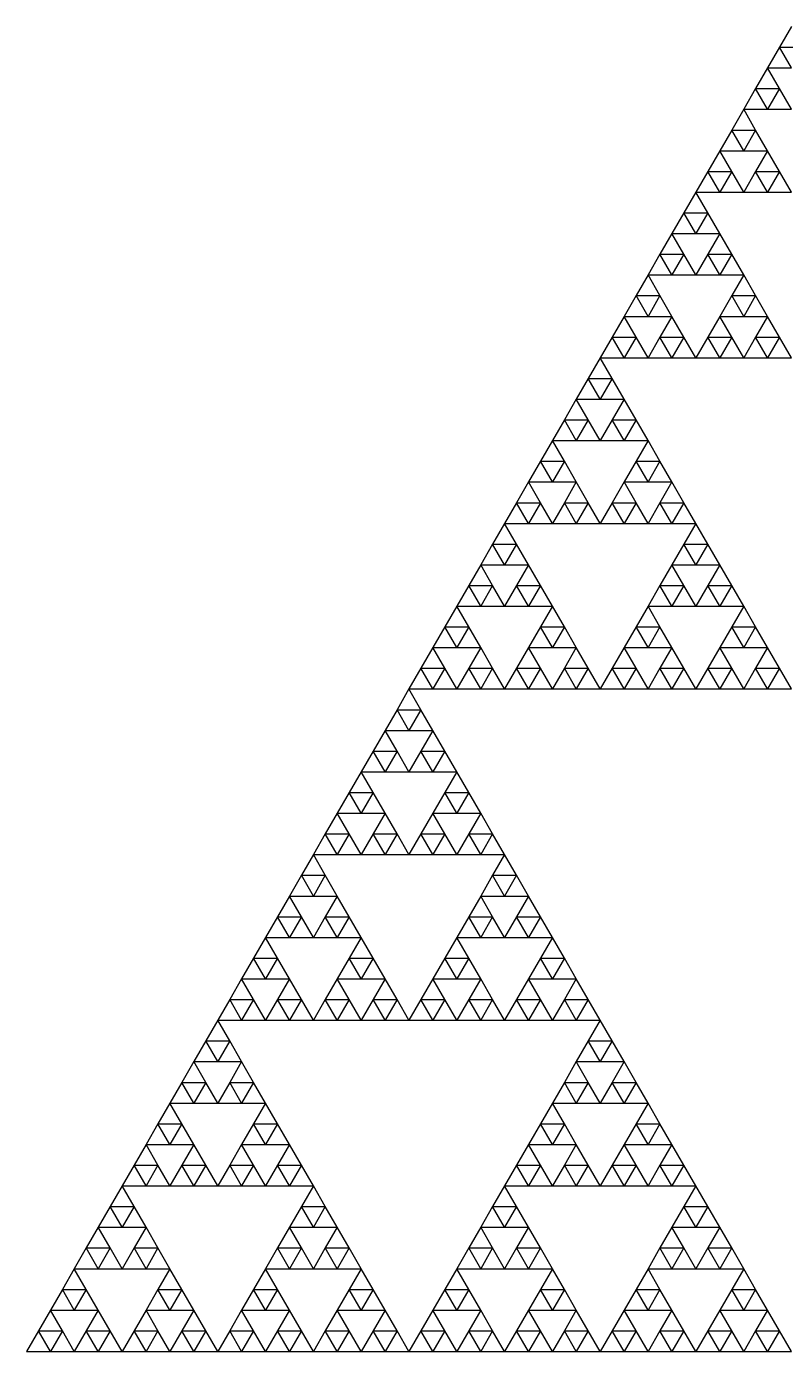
# Model space of a CAD drawing. Header units: metres. Extents: x -50 to 50, y -29 to 58.
# Drawn here: x -37.5 to -25.1, y -7.22 to 14.43 of the extents above; entities that cross this region are included whole.
import ezdxf

# ---------------------------------------------------------------- set-up
doc = ezdxf.new("R2010")
doc.units = ezdxf.units.M

msp = doc.modelspace()

# ---------------------------------------------------------------- linework, layer by layer
for p, q in [((-25, 14.4337), (-25.1953, 14.0955)), ((-25.1953, 14.0955), (-25.3906, 13.7572)), ((-25, 13.7572), (-25.1953, 14.0955)), ((-25.1953, 14.0955), (-24.8047, 14.0955)), ((-25.3906, 13.7572), (-25.5859, 13.4189)), ((-25.1953, 13.4189), (-25.3906, 13.7572)), ((-25.3906, 13.7572), (-25, 13.7572)), ((-25.5859, 13.4189), (-25.7812, 13.0806)), ((-25.3906, 13.0806), (-25.5859, 13.4189)), ((-25.5859, 13.4189), (-25.1953, 13.4189)), ((-25.1953, 13.4189), (-25.3906, 13.0806)), ((-25, 13.0806), (-25.1953, 13.4189)), ((-25.7812, 13.0806), (-25.9766, 12.7423)), ((-25.5859, 12.7423), (-25.7812, 13.0806)), ((-25.7812, 13.0806), (-25.3906, 13.0806)), ((-25.3906, 13.0806), (-25, 13.0806)), ((-25.9766, 12.7423), (-26.1719, 12.404)), ((-25.7812, 12.404), (-25.9766, 12.7423)), ((-25.9766, 12.7423), (-25.5859, 12.7423)), ((-25.5859, 12.7423), (-25.7812, 12.404)), ((-25.3906, 12.404), (-25.5859, 12.7423)), ((-26.1719, 12.404), (-26.3672, 12.0657)), ((-25.9766, 12.0657), (-26.1719, 12.404)), ((-26.1719, 12.404), (-25.7812, 12.404)), ((-25.7812, 12.404), (-25.3906, 12.404)), ((-25.3906, 12.404), (-25.5859, 12.0657)), ((-25.1953, 12.0657), (-25.3906, 12.404)), ((-26.3672, 12.0657), (-26.5625, 11.7274)), ((-26.1719, 11.7274), (-26.3672, 12.0657)), ((-26.3672, 12.0657), (-25.9766, 12.0657)), ((-25.9766, 12.0657), (-26.1719, 11.7274)), ((-25.7812, 11.7274), (-25.9766, 12.0657)), ((-25.5859, 12.0657), (-25.7812, 11.7274)), ((-25.3906, 11.7274), (-25.5859, 12.0657)), ((-25.5859, 12.0657), (-25.1953, 12.0657)), ((-25.1953, 12.0657), (-25.3906, 11.7274)), ((-25, 11.7274), (-25.1953, 12.0657)), ((-26.5625, 11.7274), (-26.7578, 11.3891)), ((-26.3672, 11.3891), (-26.5625, 11.7274)), ((-26.5625, 11.7274), (-26.1719, 11.7274)), ((-26.1719, 11.7274), (-25.7812, 11.7274)), ((-25.7812, 11.7274), (-25.3906, 11.7274)), ((-25.3906, 11.7274), (-25, 11.7274)), ((-26.7578, 11.3891), (-26.9531, 11.0508)), ((-26.5625, 11.0508), (-26.7578, 11.3891)), ((-26.7578, 11.3891), (-26.3672, 11.3891)), ((-26.3672, 11.3891), (-26.5625, 11.0508)), ((-26.1719, 11.0508), (-26.3672, 11.3891)), ((-26.9531, 11.0508), (-27.1484, 10.7125)), ((-26.7578, 10.7125), (-26.9531, 11.0508)), ((-26.9531, 11.0508), (-26.5625, 11.0508)), ((-26.5625, 11.0508), (-26.1719, 11.0508)), ((-26.1719, 11.0508), (-26.3672, 10.7125)), ((-25.9766, 10.7125), (-26.1719, 11.0508)), ((-27.1484, 10.7125), (-27.3438, 10.3743)), ((-26.9531, 10.3743), (-27.1484, 10.7125)), ((-27.1484, 10.7125), (-26.7578, 10.7125)), ((-26.7578, 10.7125), (-26.9531, 10.3743)), ((-26.5625, 10.3743), (-26.7578, 10.7125)), ((-26.3672, 10.7125), (-26.5625, 10.3743)), ((-26.1719, 10.3743), (-26.3672, 10.7125)), ((-26.3672, 10.7125), (-25.9766, 10.7125)), ((-25.9766, 10.7125), (-26.1719, 10.3743)), ((-25.7812, 10.3743), (-25.9766, 10.7125)), ((-27.3438, 10.3742), (-27.5391, 10.036)), ((-27.3438, 10.3743), (-26.9531, 10.3743)), ((-27.1484, 10.036), (-27.3438, 10.3742)), ((-26.9531, 10.3743), (-26.5625, 10.3743)), ((-26.5625, 10.3743), (-26.1719, 10.3743)), ((-26.1719, 10.3743), (-25.7812, 10.3743)), ((-25.7812, 10.3742), (-25.9766, 10.036)), ((-25.5859, 10.036), (-25.7812, 10.3742)), ((-27.5391, 10.036), (-27.7344, 9.69767)), ((-27.3438, 9.69767), (-27.5391, 10.036)), ((-27.5391, 10.036), (-27.1484, 10.036)), ((-27.1484, 10.036), (-27.3438, 9.69767)), ((-26.9531, 9.69767), (-27.1484, 10.036)), ((-25.9766, 10.036), (-26.1719, 9.69767)), ((-25.7812, 9.69767), (-25.9766, 10.036)), ((-25.9766, 10.036), (-25.5859, 10.036)), ((-25.5859, 10.036), (-25.7812, 9.69767)), ((-25.3906, 9.69767), (-25.5859, 10.036)), ((-27.7344, 9.69767), (-27.9297, 9.35938)), ((-27.5391, 9.35938), (-27.7344, 9.69767)), ((-27.7344, 9.69767), (-27.3438, 9.69767)), ((-27.3438, 9.69767), (-26.9531, 9.69767)), ((-26.9531, 9.69767), (-27.1484, 9.35938)), ((-26.7578, 9.35938), (-26.9531, 9.69767)), ((-26.1719, 9.69767), (-26.3672, 9.35938)), ((-25.9766, 9.35938), (-26.1719, 9.69767)), ((-26.1719, 9.69767), (-25.7812, 9.69767)), ((-25.7812, 9.69767), (-25.3906, 9.69767)), ((-25.3906, 9.69767), (-25.5859, 9.35938)), ((-25.1953, 9.35938), (-25.3906, 9.69767)), ((-27.9297, 9.35938), (-28.125, 9.0211)), ((-27.7344, 9.0211), (-27.9297, 9.35938)), ((-27.9297, 9.35938), (-27.5391, 9.35938)), ((-27.5391, 9.35938), (-27.7344, 9.0211)), ((-27.3438, 9.0211), (-27.5391, 9.35938)), ((-27.1484, 9.35938), (-27.3438, 9.0211)), ((-26.9531, 9.0211), (-27.1484, 9.35938)), ((-27.1484, 9.35938), (-26.7578, 9.35938)), ((-26.7578, 9.35938), (-26.9531, 9.0211)), ((-26.5625, 9.0211), (-26.7578, 9.35938)), ((-26.3672, 9.35938), (-26.5625, 9.0211)), ((-26.1719, 9.0211), (-26.3672, 9.35938)), ((-26.3672, 9.35938), (-25.9766, 9.35938)), ((-25.9766, 9.35938), (-26.1719, 9.0211)), ((-25.7812, 9.0211), (-25.9766, 9.35938)), ((-25.5859, 9.35938), (-25.7812, 9.0211)), ((-25.3906, 9.0211), (-25.5859, 9.35938)), ((-25.5859, 9.35938), (-25.1953, 9.35938)), ((-25.1953, 9.35938), (-25.3906, 9.0211)), ((-25, 9.0211), (-25.1953, 9.35938)), ((-28.125, 9.02108), (-28.3203, 8.68279)), ((-28.125, 9.0211), (-27.7344, 9.0211)), ((-27.9297, 8.68279), (-28.125, 9.02108)), ((-27.7344, 9.0211), (-27.3438, 9.0211)), ((-27.3438, 9.0211), (-26.9531, 9.0211)), ((-26.9531, 9.0211), (-26.5625, 9.0211)), ((-26.5625, 9.0211), (-26.1719, 9.0211)), ((-26.1719, 9.0211), (-25.7812, 9.0211)), ((-25.7812, 9.0211), (-25.3906, 9.0211)), ((-25.3906, 9.0211), (-25, 9.0211)), ((-28.3203, 8.68279), (-28.5156, 8.34451)), ((-28.125, 8.34451), (-28.3203, 8.68279)), ((-28.3203, 8.68279), (-27.9297, 8.68279)), ((-27.9297, 8.68279), (-28.125, 8.34451)), ((-27.7344, 8.34451), (-27.9297, 8.68279)), ((-28.5156, 8.34451), (-28.7109, 8.00622)), ((-28.3203, 8.00622), (-28.5156, 8.34451)), ((-28.5156, 8.34451), (-28.125, 8.34451)), ((-28.125, 8.34451), (-27.7344, 8.34451)), ((-27.7344, 8.34451), (-27.9297, 8.00622)), ((-27.5391, 8.00622), (-27.7344, 8.34451)), ((-28.7109, 8.00622), (-28.9062, 7.66793)), ((-28.5156, 7.66793), (-28.7109, 8.00622)), ((-28.7109, 8.00622), (-28.3203, 8.00622)), ((-28.3203, 8.00622), (-28.5156, 7.66793)), ((-28.125, 7.66793), (-28.3203, 8.00622)), ((-27.9297, 8.00622), (-28.125, 7.66793)), ((-27.7344, 7.66793), (-27.9297, 8.00622)), ((-27.9297, 8.00622), (-27.5391, 8.00622)), ((-27.5391, 8.00622), (-27.7344, 7.66793)), ((-27.3438, 7.66793), (-27.5391, 8.00622)), ((-28.9062, 7.66792), (-29.1016, 7.32963)), ((-28.9062, 7.66793), (-28.5156, 7.66793)), ((-28.7109, 7.32963), (-28.9062, 7.66792)), ((-28.5156, 7.66793), (-28.125, 7.66793)), ((-28.125, 7.66793), (-27.7344, 7.66793)), ((-27.7344, 7.66793), (-27.3438, 7.66793)), ((-27.3438, 7.66792), (-27.5391, 7.32963)), ((-27.1484, 7.32963), (-27.3438, 7.66792)), ((-29.1016, 7.32963), (-29.2969, 6.99134)), ((-28.9062, 6.99134), (-29.1016, 7.32963)), ((-29.1016, 7.32963), (-28.7109, 7.32963)), ((-28.7109, 7.32963), (-28.9062, 6.99134)), ((-28.5156, 6.99134), (-28.7109, 7.32963)), ((-27.5391, 7.32963), (-27.7344, 6.99134)), ((-27.3438, 6.99134), (-27.5391, 7.32963)), ((-27.5391, 7.32963), (-27.1484, 7.32963)), ((-27.1484, 7.32963), (-27.3438, 6.99134)), ((-26.9531, 6.99134), (-27.1484, 7.32963)), ((-29.2969, 6.99134), (-29.4922, 6.65306)), ((-29.1016, 6.65306), (-29.2969, 6.99134)), ((-29.2969, 6.99134), (-28.9062, 6.99134)), ((-28.9062, 6.99134), (-28.5156, 6.99134)), ((-28.5156, 6.99134), (-28.7109, 6.65306)), ((-28.3203, 6.65306), (-28.5156, 6.99134)), ((-27.7344, 6.99134), (-27.9297, 6.65306)), ((-27.5391, 6.65306), (-27.7344, 6.99134)), ((-27.7344, 6.99134), (-27.3438, 6.99134)), ((-27.3438, 6.99134), (-26.9531, 6.99134)), ((-26.9531, 6.99134), (-27.1484, 6.65306)), ((-26.7578, 6.65306), (-26.9531, 6.99134)), ((-29.4922, 6.65306), (-29.6875, 6.31477)), ((-29.2969, 6.31477), (-29.4922, 6.65306)), ((-29.4922, 6.65306), (-29.1016, 6.65306)), ((-29.1016, 6.65306), (-29.2969, 6.31477)), ((-28.9062, 6.31477), (-29.1016, 6.65306)), ((-28.7109, 6.65306), (-28.9062, 6.31477)), ((-28.5156, 6.31477), (-28.7109, 6.65306)), ((-28.7109, 6.65306), (-28.3203, 6.65306)), ((-28.3203, 6.65306), (-28.5156, 6.31477)), ((-28.125, 6.31477), (-28.3203, 6.65306)), ((-27.9297, 6.65306), (-28.125, 6.31477)), ((-27.7344, 6.31477), (-27.9297, 6.65306)), ((-27.9297, 6.65306), (-27.5391, 6.65306)), ((-27.5391, 6.65306), (-27.7344, 6.31477)), ((-27.3438, 6.31477), (-27.5391, 6.65306)), ((-27.1484, 6.65306), (-27.3438, 6.31477)), ((-26.9531, 6.31477), (-27.1484, 6.65306)), ((-27.1484, 6.65306), (-26.7578, 6.65306)), ((-26.7578, 6.65306), (-26.9531, 6.31477)), ((-26.5625, 6.31477), (-26.7578, 6.65306)), ((-29.6875, 6.31475), (-29.8828, 5.97647)), ((-29.6875, 6.31477), (-29.2969, 6.31477)), ((-29.4922, 5.97647), (-29.6875, 6.31475)), ((-29.2969, 6.31477), (-28.9062, 6.31477)), ((-28.9062, 6.31477), (-28.5156, 6.31477)), ((-28.5156, 6.31477), (-28.125, 6.31477)), ((-28.125, 6.31477), (-27.7344, 6.31477)), ((-27.7344, 6.31477), (-27.3438, 6.31477)), ((-27.3438, 6.31477), (-26.9531, 6.31477)), ((-26.9531, 6.31477), (-26.5625, 6.31477)), ((-26.5625, 6.31475), (-26.7578, 5.97647)), ((-26.3672, 5.97647), (-26.5625, 6.31475)), ((-29.8828, 5.97647), (-30.0781, 5.63818)), ((-29.6875, 5.63818), (-29.8828, 5.97647)), ((-29.8828, 5.97647), (-29.4922, 5.97647)), ((-29.4922, 5.97647), (-29.6875, 5.63818)), ((-29.2969, 5.63818), (-29.4922, 5.97647)), ((-26.7578, 5.97647), (-26.9531, 5.63818)), ((-26.5625, 5.63818), (-26.7578, 5.97647)), ((-26.7578, 5.97647), (-26.3672, 5.97647)), ((-26.3672, 5.97647), (-26.5625, 5.63818)), ((-26.1719, 5.63818), (-26.3672, 5.97647)), ((-30.0781, 5.63818), (-30.2734, 5.29989)), ((-29.8828, 5.29989), (-30.0781, 5.63818)), ((-30.0781, 5.63818), (-29.6875, 5.63818)), ((-29.6875, 5.63818), (-29.2969, 5.63818)), ((-29.2969, 5.63818), (-29.4922, 5.29989)), ((-29.1016, 5.29989), (-29.2969, 5.63818)), ((-26.9531, 5.63818), (-27.1484, 5.29989)), ((-26.7578, 5.29989), (-26.9531, 5.63818)), ((-26.9531, 5.63818), (-26.5625, 5.63818)), ((-26.5625, 5.63818), (-26.1719, 5.63818)), ((-26.1719, 5.63818), (-26.3672, 5.29989)), ((-25.9766, 5.29989), (-26.1719, 5.63818)), ((-30.2734, 5.29989), (-30.4688, 4.9616)), ((-30.0781, 4.9616), (-30.2734, 5.29989)), ((-30.2734, 5.29989), (-29.8828, 5.29989)), ((-29.8828, 5.29989), (-30.0781, 4.9616)), ((-29.6875, 4.9616), (-29.8828, 5.29989)), ((-29.4922, 5.29989), (-29.6875, 4.9616)), ((-29.2969, 4.9616), (-29.4922, 5.29989)), ((-29.4922, 5.29989), (-29.1016, 5.29989)), ((-29.1016, 5.29989), (-29.2969, 4.9616)), ((-28.9062, 4.9616), (-29.1016, 5.29989)), ((-27.1484, 5.29989), (-27.3438, 4.9616)), ((-26.9531, 4.9616), (-27.1484, 5.29989)), ((-27.1484, 5.29989), (-26.7578, 5.29989)), ((-26.7578, 5.29989), (-26.9531, 4.9616)), ((-26.5625, 4.9616), (-26.7578, 5.29989)), ((-26.3672, 5.29989), (-26.5625, 4.9616)), ((-26.1719, 4.9616), (-26.3672, 5.29989)), ((-26.3672, 5.29989), (-25.9766, 5.29989)), ((-25.9766, 5.29989), (-26.1719, 4.9616)), ((-25.7812, 4.9616), (-25.9766, 5.29989)), ((-30.4688, 4.96159), (-30.6641, 4.6233)), ((-30.4688, 4.9616), (-30.0781, 4.9616)), ((-30.2734, 4.6233), (-30.4688, 4.96159)), ((-30.0781, 4.9616), (-29.6875, 4.9616)), ((-29.6875, 4.9616), (-29.2969, 4.9616)), ((-29.2969, 4.9616), (-28.9062, 4.9616)), ((-28.9062, 4.96159), (-29.1016, 4.6233)), ((-28.7109, 4.6233), (-28.9062, 4.96159)), ((-27.3438, 4.96159), (-27.5391, 4.6233)), ((-27.3438, 4.9616), (-26.9531, 4.9616)), ((-27.1484, 4.6233), (-27.3438, 4.96159)), ((-26.9531, 4.9616), (-26.5625, 4.9616)), ((-26.5625, 4.9616), (-26.1719, 4.9616)), ((-26.1719, 4.9616), (-25.7812, 4.9616)), ((-25.7812, 4.96159), (-25.9766, 4.6233)), ((-25.5859, 4.6233), (-25.7812, 4.96159)), ((-30.6641, 4.6233), (-30.8594, 4.28501)), ((-30.4688, 4.28501), (-30.6641, 4.6233)), ((-30.6641, 4.6233), (-30.2734, 4.6233)), ((-30.2734, 4.6233), (-30.4688, 4.28501)), ((-30.0781, 4.28501), (-30.2734, 4.6233)), ((-29.1016, 4.6233), (-29.2969, 4.28501)), ((-28.9062, 4.28501), (-29.1016, 4.6233)), ((-29.1016, 4.6233), (-28.7109, 4.6233)), ((-28.7109, 4.6233), (-28.9062, 4.28501)), ((-28.5156, 4.28501), (-28.7109, 4.6233)), ((-27.5391, 4.6233), (-27.7344, 4.28501)), ((-27.3438, 4.28501), (-27.5391, 4.6233)), ((-27.5391, 4.6233), (-27.1484, 4.6233)), ((-27.1484, 4.6233), (-27.3438, 4.28501)), ((-26.9531, 4.28501), (-27.1484, 4.6233)), ((-25.9766, 4.6233), (-26.1719, 4.28501)), ((-25.7812, 4.28501), (-25.9766, 4.6233)), ((-25.9766, 4.6233), (-25.5859, 4.6233)), ((-25.5859, 4.6233), (-25.7812, 4.28501)), ((-25.3906, 4.28501), (-25.5859, 4.6233)), ((-30.8594, 4.28501), (-31.0547, 3.94673)), ((-30.6641, 3.94673), (-30.8594, 4.28501)), ((-30.8594, 4.28501), (-30.4688, 4.28501)), ((-30.4688, 4.28501), (-30.0781, 4.28501)), ((-30.0781, 4.28501), (-30.2734, 3.94673)), ((-29.8828, 3.94673), (-30.0781, 4.28501)), ((-29.2969, 4.28501), (-29.4922, 3.94673)), ((-29.1016, 3.94673), (-29.2969, 4.28501)), ((-29.2969, 4.28501), (-28.9062, 4.28501)), ((-28.9062, 4.28501), (-28.5156, 4.28501)), ((-28.5156, 4.28501), (-28.7109, 3.94673)), ((-28.3203, 3.94673), (-28.5156, 4.28501)), ((-27.7344, 4.28501), (-27.9297, 3.94673)), ((-27.5391, 3.94673), (-27.7344, 4.28501)), ((-27.7344, 4.28501), (-27.3438, 4.28501)), ((-27.3438, 4.28501), (-26.9531, 4.28501)), ((-26.9531, 4.28501), (-27.1484, 3.94673)), ((-26.7578, 3.94673), (-26.9531, 4.28501)), ((-26.1719, 4.28501), (-26.3672, 3.94673)), ((-25.9766, 3.94673), (-26.1719, 4.28501)), ((-26.1719, 4.28501), (-25.7812, 4.28501)), ((-25.7812, 4.28501), (-25.3906, 4.28501)), ((-25.3906, 4.28501), (-25.5859, 3.94673)), ((-25.1953, 3.94673), (-25.3906, 4.28501)), ((-31.0547, 3.94673), (-31.25, 3.60844)), ((-30.8594, 3.60844), (-31.0547, 3.94673)), ((-31.0547, 3.94673), (-30.6641, 3.94673)), ((-30.6641, 3.94673), (-30.8594, 3.60844)), ((-30.4688, 3.60844), (-30.6641, 3.94673)), ((-30.2734, 3.94673), (-30.4688, 3.60844)), ((-30.0781, 3.60844), (-30.2734, 3.94673)), ((-30.2734, 3.94673), (-29.8828, 3.94673)), ((-29.8828, 3.94673), (-30.0781, 3.60844)), ((-29.6875, 3.60844), (-29.8828, 3.94673)), ((-29.4922, 3.94673), (-29.6875, 3.60844)), ((-29.2969, 3.60844), (-29.4922, 3.94673)), ((-29.4922, 3.94673), (-29.1016, 3.94673)), ((-29.1016, 3.94673), (-29.2969, 3.60844)), ((-28.9062, 3.60844), (-29.1016, 3.94673)), ((-28.7109, 3.94673), (-28.9062, 3.60844)), ((-28.5156, 3.60844), (-28.7109, 3.94673)), ((-28.7109, 3.94673), (-28.3203, 3.94673)), ((-28.3203, 3.94673), (-28.5156, 3.60844)), ((-28.125, 3.60844), (-28.3203, 3.94673)), ((-27.9297, 3.94673), (-28.125, 3.60844)), ((-27.7344, 3.60844), (-27.9297, 3.94673)), ((-27.9297, 3.94673), (-27.5391, 3.94673)), ((-27.5391, 3.94673), (-27.7344, 3.60844)), ((-27.3438, 3.60844), (-27.5391, 3.94673)), ((-27.1484, 3.94673), (-27.3438, 3.60844)), ((-26.9531, 3.60844), (-27.1484, 3.94673)), ((-27.1484, 3.94673), (-26.7578, 3.94673)), ((-26.7578, 3.94673), (-26.9531, 3.60844)), ((-26.5625, 3.60844), (-26.7578, 3.94673)), ((-26.3672, 3.94673), (-26.5625, 3.60844)), ((-26.1719, 3.60844), (-26.3672, 3.94673)), ((-26.3672, 3.94673), (-25.9766, 3.94673)), ((-25.9766, 3.94673), (-26.1719, 3.60844)), ((-25.7812, 3.60844), (-25.9766, 3.94673)), ((-25.5859, 3.94673), (-25.7812, 3.60844)), ((-25.3906, 3.60844), (-25.5859, 3.94673)), ((-25.5859, 3.94673), (-25.1953, 3.94673)), ((-25.1953, 3.94673), (-25.3906, 3.60844)), ((-25, 3.60844), (-25.1953, 3.94673)), ((-31.25, 3.60842), (-31.4453, 3.27014)), ((-31.25, 3.60844), (-30.8594, 3.60844)), ((-31.0547, 3.27014), (-31.25, 3.60842)), ((-30.8594, 3.60844), (-30.4688, 3.60844)), ((-30.4688, 3.60844), (-30.0781, 3.60844)), ((-30.0781, 3.60844), (-29.6875, 3.60844)), ((-29.6875, 3.60844), (-29.2969, 3.60844)), ((-29.2969, 3.60844), (-28.9062, 3.60844)), ((-28.9062, 3.60844), (-28.5156, 3.60844)), ((-28.5156, 3.60844), (-28.125, 3.60844)), ((-28.125, 3.60844), (-27.7344, 3.60844)), ((-27.7344, 3.60844), (-27.3438, 3.60844)), ((-27.3438, 3.60844), (-26.9531, 3.60844)), ((-26.9531, 3.60844), (-26.5625, 3.60844)), ((-26.5625, 3.60844), (-26.1719, 3.60844)), ((-26.1719, 3.60844), (-25.7812, 3.60844)), ((-25.7812, 3.60844), (-25.3906, 3.60844)), ((-25.3906, 3.60844), (-25, 3.60844)), ((-31.4453, 3.27014), (-31.6406, 2.93185)), ((-31.25, 2.93185), (-31.4453, 3.27014)), ((-31.4453, 3.27014), (-31.0547, 3.27014)), ((-31.0547, 3.27014), (-31.25, 2.93185)), ((-30.8594, 2.93185), (-31.0547, 3.27014)), ((-31.6406, 2.93185), (-31.8359, 2.59356)), ((-31.4453, 2.59356), (-31.6406, 2.93185)), ((-31.6406, 2.93185), (-31.25, 2.93185)), ((-31.25, 2.93185), (-30.8594, 2.93185)), ((-30.8594, 2.93185), (-31.0547, 2.59356)), ((-30.6641, 2.59356), (-30.8594, 2.93185)), ((-31.8359, 2.59356), (-32.0312, 2.25527)), ((-31.6406, 2.25527), (-31.8359, 2.59356)), ((-31.8359, 2.59356), (-31.4453, 2.59356)), ((-31.4453, 2.59356), (-31.6406, 2.25527)), ((-31.25, 2.25527), (-31.4453, 2.59356)), ((-31.0547, 2.59356), (-31.25, 2.25527)), ((-30.8594, 2.25527), (-31.0547, 2.59356)), ((-31.0547, 2.59356), (-30.6641, 2.59356)), ((-30.6641, 2.59356), (-30.8594, 2.25527)), ((-30.4688, 2.25527), (-30.6641, 2.59356)), ((-32.0312, 2.25526), (-32.2266, 1.91697)), ((-32.0312, 2.25527), (-31.6406, 2.25527)), ((-31.8359, 1.91697), (-32.0312, 2.25526)), ((-31.6406, 2.25527), (-31.25, 2.25527)), ((-31.25, 2.25527), (-30.8594, 2.25527)), ((-30.8594, 2.25527), (-30.4688, 2.25527)), ((-30.4688, 2.25526), (-30.6641, 1.91697)), ((-30.2734, 1.91697), (-30.4688, 2.25526)), ((-32.2266, 1.91697), (-32.4219, 1.57868)), ((-32.0312, 1.57868), (-32.2266, 1.91697)), ((-32.2266, 1.91697), (-31.8359, 1.91697)), ((-31.8359, 1.91697), (-32.0312, 1.57868)), ((-31.6406, 1.57868), (-31.8359, 1.91697)), ((-30.6641, 1.91697), (-30.8594, 1.57868)), ((-30.4688, 1.57868), (-30.6641, 1.91697)), ((-30.6641, 1.91697), (-30.2734, 1.91697)), ((-30.2734, 1.91697), (-30.4688, 1.57868)), ((-30.0781, 1.57868), (-30.2734, 1.91697)), ((-32.4219, 1.57868), (-32.6172, 1.2404)), ((-32.2266, 1.2404), (-32.4219, 1.57868)), ((-32.4219, 1.57868), (-32.0312, 1.57868)), ((-32.0312, 1.57868), (-31.6406, 1.57868)), ((-31.6406, 1.57868), (-31.8359, 1.2404)), ((-31.4453, 1.2404), (-31.6406, 1.57868)), ((-30.8594, 1.57868), (-31.0547, 1.2404)), ((-30.6641, 1.2404), (-30.8594, 1.57868)), ((-30.8594, 1.57868), (-30.4688, 1.57868)), ((-30.4688, 1.57868), (-30.0781, 1.57868)), ((-30.0781, 1.57868), (-30.2734, 1.2404)), ((-29.8828, 1.2404), (-30.0781, 1.57868)), ((-32.6172, 1.2404), (-32.8125, 0.90211)), ((-32.4219, 0.90211), (-32.6172, 1.2404)), ((-32.6172, 1.2404), (-32.2266, 1.2404)), ((-32.2266, 1.2404), (-32.4219, 0.90211)), ((-32.0312, 0.90211), (-32.2266, 1.2404)), ((-31.8359, 1.2404), (-32.0312, 0.90211)), ((-31.6406, 0.90211), (-31.8359, 1.2404)), ((-31.8359, 1.2404), (-31.4453, 1.2404)), ((-31.4453, 1.2404), (-31.6406, 0.90211)), ((-31.25, 0.90211), (-31.4453, 1.2404)), ((-31.0547, 1.2404), (-31.25, 0.90211)), ((-30.8594, 0.90211), (-31.0547, 1.2404)), ((-31.0547, 1.2404), (-30.6641, 1.2404)), ((-30.6641, 1.2404), (-30.8594, 0.90211)), ((-30.4688, 0.90211), (-30.6641, 1.2404)), ((-30.2734, 1.2404), (-30.4688, 0.90211)), ((-30.0781, 0.90211), (-30.2734, 1.2404)), ((-30.2734, 1.2404), (-29.8828, 1.2404)), ((-29.8828, 1.2404), (-30.0781, 0.90211)), ((-29.6875, 0.90211), (-29.8828, 1.2404)), ((-32.8125, 0.90209), (-33.0078, 0.56381)), ((-32.8125, 0.90211), (-32.4219, 0.90211)), ((-32.6172, 0.56381), (-32.8125, 0.90209)), ((-32.4219, 0.90211), (-32.0312, 0.90211)), ((-32.0312, 0.90211), (-31.6406, 0.90211)), ((-31.6406, 0.90211), (-31.25, 0.90211)), ((-31.25, 0.90211), (-30.8594, 0.90211)), ((-30.8594, 0.90211), (-30.4688, 0.90211)), ((-30.4688, 0.90211), (-30.0781, 0.90211)), ((-30.0781, 0.90211), (-29.6875, 0.90211)), ((-29.6875, 0.90209), (-29.8828, 0.56381)), ((-29.4922, 0.56381), (-29.6875, 0.90209)), ((-33.0078, 0.56381), (-33.2031, 0.22552)), ((-32.8125, 0.22552), (-33.0078, 0.56381)), ((-33.0078, 0.56381), (-32.6172, 0.56381)), ((-32.6172, 0.56381), (-32.8125, 0.22552)), ((-32.4219, 0.22552), (-32.6172, 0.56381)), ((-29.8828, 0.56381), (-30.0781, 0.22552)), ((-29.6875, 0.22552), (-29.8828, 0.56381)), ((-29.8828, 0.56381), (-29.4922, 0.56381)), ((-29.4922, 0.56381), (-29.6875, 0.22552)), ((-29.2969, 0.22552), (-29.4922, 0.56381)), ((-33.2031, 0.22552), (-33.3984, -0.11277)), ((-33.0078, -0.11277), (-33.2031, 0.22552)), ((-33.2031, 0.22552), (-32.8125, 0.22552)), ((-32.8125, 0.22552), (-32.4219, 0.22552)), ((-32.4219, 0.22552), (-32.6172, -0.11277)), ((-32.2266, -0.11277), (-32.4219, 0.22552)), ((-30.0781, 0.22552), (-30.2734, -0.11277)), ((-29.8828, -0.11277), (-30.0781, 0.22552)), ((-30.0781, 0.22552), (-29.6875, 0.22552)), ((-29.6875, 0.22552), (-29.2969, 0.22552)), ((-29.2969, 0.22552), (-29.4922, -0.11277)), ((-29.1016, -0.11277), (-29.2969, 0.22552)), ((-33.3984, -0.11277), (-33.5938, -0.45105)), ((-33.2031, -0.45105), (-33.3984, -0.11277)), ((-33.3984, -0.11277), (-33.0078, -0.11277)), ((-33.0078, -0.11277), (-33.2031, -0.45105)), ((-32.8125, -0.45105), (-33.0078, -0.11277)), ((-32.6172, -0.11277), (-32.8125, -0.45105)), ((-32.4219, -0.45105), (-32.6172, -0.11277)), ((-32.6172, -0.11277), (-32.2266, -0.11277)), ((-32.2266, -0.11277), (-32.4219, -0.45105)), ((-32.0312, -0.45105), (-32.2266, -0.11277)), ((-30.2734, -0.11277), (-30.4688, -0.45105)), ((-30.0781, -0.45105), (-30.2734, -0.11277)), ((-30.2734, -0.11277), (-29.8828, -0.11277)), ((-29.8828, -0.11277), (-30.0781, -0.45105)), ((-29.6875, -0.45105), (-29.8828, -0.11277)), ((-29.4922, -0.11277), (-29.6875, -0.45105)), ((-29.2969, -0.45105), (-29.4922, -0.11277)), ((-29.4922, -0.11277), (-29.1016, -0.11277)), ((-29.1016, -0.11277), (-29.2969, -0.45105)), ((-28.9062, -0.45105), (-29.1016, -0.11277)), ((-33.5938, -0.45107), (-33.7891, -0.78936)), ((-33.5938, -0.45105), (-33.2031, -0.45105)), ((-33.3984, -0.78936), (-33.5938, -0.45107)), ((-33.2031, -0.45105), (-32.8125, -0.45105)), ((-32.8125, -0.45105), (-32.4219, -0.45105)), ((-32.4219, -0.45105), (-32.0312, -0.45105)), ((-32.0312, -0.45107), (-32.2266, -0.78936)), ((-31.8359, -0.78936), (-32.0312, -0.45107)), ((-30.4688, -0.45107), (-30.6641, -0.78936)), ((-30.4688, -0.45105), (-30.0781, -0.45105)), ((-30.2734, -0.78936), (-30.4688, -0.45107)), ((-30.0781, -0.45105), (-29.6875, -0.45105)), ((-29.6875, -0.45105), (-29.2969, -0.45105)), ((-29.2969, -0.45105), (-28.9062, -0.45105)), ((-28.9062, -0.45107), (-29.1016, -0.78936)), ((-28.7109, -0.78936), (-28.9062, -0.45107)), ((-33.7891, -0.78936), (-33.9844, -1.12765)), ((-33.5938, -1.12765), (-33.7891, -0.78936)), ((-33.7891, -0.78936), (-33.3984, -0.78936)), ((-33.3984, -0.78936), (-33.5938, -1.12765)), ((-33.2031, -1.12765), (-33.3984, -0.78936)), ((-32.2266, -0.78936), (-32.4219, -1.12765)), ((-32.0312, -1.12765), (-32.2266, -0.78936)), ((-32.2266, -0.78936), (-31.8359, -0.78936)), ((-31.8359, -0.78936), (-32.0312, -1.12765)), ((-31.6406, -1.12765), (-31.8359, -0.78936)), ((-30.6641, -0.78936), (-30.8594, -1.12765)), ((-30.4688, -1.12765), (-30.6641, -0.78936)), ((-30.6641, -0.78936), (-30.2734, -0.78936)), ((-30.2734, -0.78936), (-30.4688, -1.12765)), ((-30.0781, -1.12765), (-30.2734, -0.78936)), ((-29.1016, -0.78936), (-29.2969, -1.12765)), ((-28.9062, -1.12765), (-29.1016, -0.78936)), ((-29.1016, -0.78936), (-28.7109, -0.78936)), ((-28.7109, -0.78936), (-28.9062, -1.12765)), ((-28.5156, -1.12765), (-28.7109, -0.78936)), ((-33.9844, -1.12765), (-34.1797, -1.46593)), ((-33.7891, -1.46593), (-33.9844, -1.12765)), ((-33.9844, -1.12765), (-33.5938, -1.12765)), ((-33.5938, -1.12765), (-33.2031, -1.12765)), ((-33.2031, -1.12765), (-33.3984, -1.46593)), ((-33.0078, -1.46593), (-33.2031, -1.12765)), ((-32.4219, -1.12765), (-32.6172, -1.46593)), ((-32.2266, -1.46593), (-32.4219, -1.12765)), ((-32.4219, -1.12765), (-32.0312, -1.12765)), ((-32.0312, -1.12765), (-31.6406, -1.12765)), ((-31.6406, -1.12765), (-31.8359, -1.46593)), ((-31.4453, -1.46593), (-31.6406, -1.12765)), ((-30.8594, -1.12765), (-31.0547, -1.46593)), ((-30.6641, -1.46593), (-30.8594, -1.12765)), ((-30.8594, -1.12765), (-30.4688, -1.12765)), ((-30.4688, -1.12765), (-30.0781, -1.12765)), ((-30.0781, -1.12765), (-30.2734, -1.46593)), ((-29.8828, -1.46593), (-30.0781, -1.12765)), ((-29.2969, -1.12765), (-29.4922, -1.46593)), ((-29.1016, -1.46593), (-29.2969, -1.12765)), ((-29.2969, -1.12765), (-28.9062, -1.12765)), ((-28.9062, -1.12765), (-28.5156, -1.12765)), ((-28.5156, -1.12765), (-28.7109, -1.46593)), ((-28.3203, -1.46593), (-28.5156, -1.12765)), ((-34.1797, -1.46593), (-34.375, -1.80422)), ((-33.9844, -1.80422), (-34.1797, -1.46593)), ((-34.1797, -1.46593), (-33.7891, -1.46593)), ((-33.7891, -1.46593), (-33.9844, -1.80422)), ((-33.5938, -1.80422), (-33.7891, -1.46593)), ((-33.3984, -1.46593), (-33.5938, -1.80422)), ((-33.2031, -1.80422), (-33.3984, -1.46593)), ((-33.3984, -1.46593), (-33.0078, -1.46593)), ((-33.0078, -1.46593), (-33.2031, -1.80422)), ((-32.8125, -1.80422), (-33.0078, -1.46593)), ((-32.6172, -1.46593), (-32.8125, -1.80422)), ((-32.4219, -1.80422), (-32.6172, -1.46593)), ((-32.6172, -1.46593), (-32.2266, -1.46593)), ((-32.2266, -1.46593), (-32.4219, -1.80422)), ((-32.0312, -1.80422), (-32.2266, -1.46593)), ((-31.8359, -1.46593), (-32.0312, -1.80422)), ((-31.6406, -1.80422), (-31.8359, -1.46593)), ((-31.8359, -1.46593), (-31.4453, -1.46593)), ((-31.4453, -1.46593), (-31.6406, -1.80422)), ((-31.25, -1.80422), (-31.4453, -1.46593)), ((-31.0547, -1.46593), (-31.25, -1.80422)), ((-30.8594, -1.80422), (-31.0547, -1.46593)), ((-31.0547, -1.46593), (-30.6641, -1.46593)), ((-30.6641, -1.46593), (-30.8594, -1.80422)), ((-30.4688, -1.80422), (-30.6641, -1.46593)), ((-30.2734, -1.46593), (-30.4688, -1.80422)), ((-30.0781, -1.80422), (-30.2734, -1.46593)), ((-30.2734, -1.46593), (-29.8828, -1.46593)), ((-29.8828, -1.46593), (-30.0781, -1.80422)), ((-29.6875, -1.80422), (-29.8828, -1.46593)), ((-29.4922, -1.46593), (-29.6875, -1.80422)), ((-29.2969, -1.80422), (-29.4922, -1.46593)), ((-29.4922, -1.46593), (-29.1016, -1.46593)), ((-29.1016, -1.46593), (-29.2969, -1.80422)), ((-28.9062, -1.80422), (-29.1016, -1.46593)), ((-28.7109, -1.46593), (-28.9062, -1.80422)), ((-28.5156, -1.80422), (-28.7109, -1.46593)), ((-28.7109, -1.46593), (-28.3203, -1.46593)), ((-28.3203, -1.46593), (-28.5156, -1.80422)), ((-28.125, -1.80422), (-28.3203, -1.46593)), ((-34.375, -1.80424), (-34.5703, -2.14252)), ((-34.375, -1.80422), (-33.9844, -1.80422)), ((-34.1797, -2.14252), (-34.375, -1.80424)), ((-33.9844, -1.80422), (-33.5938, -1.80422)), ((-33.5938, -1.80422), (-33.2031, -1.80422)), ((-33.2031, -1.80422), (-32.8125, -1.80422)), ((-32.8125, -1.80422), (-32.4219, -1.80422)), ((-32.4219, -1.80422), (-32.0312, -1.80422)), ((-32.0312, -1.80422), (-31.6406, -1.80422)), ((-31.6406, -1.80422), (-31.25, -1.80422)), ((-31.25, -1.80422), (-30.8594, -1.80422)), ((-30.8594, -1.80422), (-30.4688, -1.80422)), ((-30.4688, -1.80422), (-30.0781, -1.80422)), ((-30.0781, -1.80422), (-29.6875, -1.80422)), ((-29.6875, -1.80422), (-29.2969, -1.80422)), ((-29.2969, -1.80422), (-28.9062, -1.80422)), ((-28.9062, -1.80422), (-28.5156, -1.80422)), ((-28.5156, -1.80422), (-28.125, -1.80422)), ((-28.125, -1.80424), (-28.3203, -2.14252)), ((-27.9297, -2.14252), (-28.125, -1.80424)), ((-34.5703, -2.14252), (-34.7656, -2.48081)), ((-34.375, -2.48081), (-34.5703, -2.14252)), ((-34.5703, -2.14252), (-34.1797, -2.14252)), ((-34.1797, -2.14252), (-34.375, -2.48081)), ((-33.9844, -2.48081), (-34.1797, -2.14252)), ((-28.3203, -2.14252), (-28.5156, -2.48081)), ((-28.125, -2.48081), (-28.3203, -2.14252)), ((-28.3203, -2.14252), (-27.9297, -2.14252)), ((-27.9297, -2.14252), (-28.125, -2.48081)), ((-27.7344, -2.48081), (-27.9297, -2.14252)), ((-34.7656, -2.48081), (-34.9609, -2.8191)), ((-34.5703, -2.8191), (-34.7656, -2.48081)), ((-34.7656, -2.48081), (-34.375, -2.48081)), ((-34.375, -2.48081), (-33.9844, -2.48081)), ((-33.9844, -2.48081), (-34.1797, -2.8191)), ((-33.7891, -2.8191), (-33.9844, -2.48081)), ((-28.5156, -2.48081), (-28.7109, -2.8191)), ((-28.3203, -2.8191), (-28.5156, -2.48081)), ((-28.5156, -2.48081), (-28.125, -2.48081)), ((-28.125, -2.48081), (-27.7344, -2.48081)), ((-27.7344, -2.48081), (-27.9297, -2.8191)), ((-27.5391, -2.8191), (-27.7344, -2.48081)), ((-34.9609, -2.8191), (-35.1562, -3.15738)), ((-34.7656, -3.15738), (-34.9609, -2.8191)), ((-34.9609, -2.8191), (-34.5703, -2.8191)), ((-34.5703, -2.8191), (-34.7656, -3.15738)), ((-34.375, -3.15738), (-34.5703, -2.8191)), ((-34.1797, -2.8191), (-34.375, -3.15738)), ((-33.9844, -3.15738), (-34.1797, -2.8191)), ((-34.1797, -2.8191), (-33.7891, -2.8191)), ((-33.7891, -2.8191), (-33.9844, -3.15738)), ((-33.5938, -3.15738), (-33.7891, -2.8191)), ((-28.7109, -2.8191), (-28.9062, -3.15738)), ((-28.5156, -3.15738), (-28.7109, -2.8191)), ((-28.7109, -2.8191), (-28.3203, -2.8191)), ((-28.3203, -2.8191), (-28.5156, -3.15738)), ((-28.125, -3.15738), (-28.3203, -2.8191)), ((-27.9297, -2.8191), (-28.125, -3.15738)), ((-27.7344, -3.15738), (-27.9297, -2.8191)), ((-27.9297, -2.8191), (-27.5391, -2.8191)), ((-27.5391, -2.8191), (-27.7344, -3.15738)), ((-27.3438, -3.15738), (-27.5391, -2.8191)), ((-35.1562, -3.1574), (-35.3516, -3.49569)), ((-35.1562, -3.15738), (-34.7656, -3.15738)), ((-34.9609, -3.49569), (-35.1562, -3.1574)), ((-34.7656, -3.15738), (-34.375, -3.15738)), ((-34.375, -3.15738), (-33.9844, -3.15738)), ((-33.9844, -3.15738), (-33.5938, -3.15738)), ((-33.5938, -3.1574), (-33.7891, -3.49569)), ((-33.3984, -3.49569), (-33.5938, -3.1574)), ((-28.9062, -3.1574), (-29.1016, -3.49569)), ((-28.9062, -3.15738), (-28.5156, -3.15738)), ((-28.7109, -3.49569), (-28.9062, -3.1574)), ((-28.5156, -3.15738), (-28.125, -3.15738)), ((-28.125, -3.15738), (-27.7344, -3.15738)), ((-27.7344, -3.15738), (-27.3438, -3.15738)), ((-27.3438, -3.1574), (-27.5391, -3.49569)), ((-27.1484, -3.49569), (-27.3438, -3.1574)), ((-35.3516, -3.49569), (-35.5469, -3.83397)), ((-35.1562, -3.83397), (-35.3516, -3.49569)), ((-35.3516, -3.49569), (-34.9609, -3.49569)), ((-34.9609, -3.49569), (-35.1562, -3.83397)), ((-34.7656, -3.83397), (-34.9609, -3.49569)), ((-33.7891, -3.49569), (-33.9844, -3.83397)), ((-33.5938, -3.83397), (-33.7891, -3.49569)), ((-33.7891, -3.49569), (-33.3984, -3.49569)), ((-33.3984, -3.49569), (-33.5938, -3.83397)), ((-33.2031, -3.83397), (-33.3984, -3.49569)), ((-29.1016, -3.49569), (-29.2969, -3.83397)), ((-28.9062, -3.83397), (-29.1016, -3.49569)), ((-29.1016, -3.49569), (-28.7109, -3.49569)), ((-28.7109, -3.49569), (-28.9062, -3.83397)), ((-28.5156, -3.83397), (-28.7109, -3.49569)), ((-27.5391, -3.49569), (-27.7344, -3.83397)), ((-27.3438, -3.83397), (-27.5391, -3.49569)), ((-27.5391, -3.49569), (-27.1484, -3.49569)), ((-27.1484, -3.49569), (-27.3438, -3.83397)), ((-26.9531, -3.83397), (-27.1484, -3.49569)), ((-35.5469, -3.83397), (-35.7422, -4.17226)), ((-35.3516, -4.17226), (-35.5469, -3.83397)), ((-35.5469, -3.83397), (-35.1562, -3.83397)), ((-35.1562, -3.83397), (-34.7656, -3.83397)), ((-34.7656, -3.83397), (-34.9609, -4.17226)), ((-34.5703, -4.17226), (-34.7656, -3.83397)), ((-33.9844, -3.83397), (-34.1797, -4.17226)), ((-33.7891, -4.17226), (-33.9844, -3.83397)), ((-33.9844, -3.83397), (-33.5938, -3.83397)), ((-33.5938, -3.83397), (-33.2031, -3.83397)), ((-33.2031, -3.83397), (-33.3984, -4.17226)), ((-33.0078, -4.17226), (-33.2031, -3.83397)), ((-29.2969, -3.83397), (-29.4922, -4.17226)), ((-29.1016, -4.17226), (-29.2969, -3.83397)), ((-29.2969, -3.83397), (-28.9062, -3.83397)), ((-28.9062, -3.83397), (-28.5156, -3.83397)), ((-28.5156, -3.83397), (-28.7109, -4.17226)), ((-28.3203, -4.17226), (-28.5156, -3.83397)), ((-27.7344, -3.83397), (-27.9297, -4.17226)), ((-27.5391, -4.17226), (-27.7344, -3.83397)), ((-27.7344, -3.83397), (-27.3438, -3.83397)), ((-27.3438, -3.83397), (-26.9531, -3.83397)), ((-26.9531, -3.83397), (-27.1484, -4.17226)), ((-26.7578, -4.17226), (-26.9531, -3.83397)), ((-35.7422, -4.17226), (-35.9375, -4.51055)), ((-35.5469, -4.51055), (-35.7422, -4.17226)), ((-35.7422, -4.17226), (-35.3516, -4.17226)), ((-35.3516, -4.17226), (-35.5469, -4.51055)), ((-35.1562, -4.51055), (-35.3516, -4.17226)), ((-34.9609, -4.17226), (-35.1562, -4.51055)), ((-34.7656, -4.51055), (-34.9609, -4.17226)), ((-34.9609, -4.17226), (-34.5703, -4.17226)), ((-34.5703, -4.17226), (-34.7656, -4.51055)), ((-34.375, -4.51055), (-34.5703, -4.17226)), ((-34.1797, -4.17226), (-34.375, -4.51055)), ((-33.9844, -4.51055), (-34.1797, -4.17226)), ((-34.1797, -4.17226), (-33.7891, -4.17226)), ((-33.7891, -4.17226), (-33.9844, -4.51055)), ((-33.5938, -4.51055), (-33.7891, -4.17226)), ((-33.3984, -4.17226), (-33.5938, -4.51055)), ((-33.2031, -4.51055), (-33.3984, -4.17226)), ((-33.3984, -4.17226), (-33.0078, -4.17226)), ((-33.0078, -4.17226), (-33.2031, -4.51055)), ((-32.8125, -4.51055), (-33.0078, -4.17226)), ((-29.4922, -4.17226), (-29.6875, -4.51055)), ((-29.2969, -4.51055), (-29.4922, -4.17226)), ((-29.4922, -4.17226), (-29.1016, -4.17226)), ((-29.1016, -4.17226), (-29.2969, -4.51055)), ((-28.9062, -4.51055), (-29.1016, -4.17226)), ((-28.7109, -4.17226), (-28.9062, -4.51055)), ((-28.5156, -4.51055), (-28.7109, -4.17226)), ((-28.7109, -4.17226), (-28.3203, -4.17226)), ((-28.3203, -4.17226), (-28.5156, -4.51055)), ((-28.125, -4.51055), (-28.3203, -4.17226)), ((-27.9297, -4.17226), (-28.125, -4.51055)), ((-27.7344, -4.51055), (-27.9297, -4.17226)), ((-27.9297, -4.17226), (-27.5391, -4.17226)), ((-27.5391, -4.17226), (-27.7344, -4.51055)), ((-27.3438, -4.51055), (-27.5391, -4.17226)), ((-27.1484, -4.17226), (-27.3438, -4.51055)), ((-26.9531, -4.51055), (-27.1484, -4.17226)), ((-27.1484, -4.17226), (-26.7578, -4.17226)), ((-26.7578, -4.17226), (-26.9531, -4.51055)), ((-26.5625, -4.51055), (-26.7578, -4.17226)), ((-35.9375, -4.51056), (-36.1328, -4.84885)), ((-35.9375, -4.51055), (-35.5469, -4.51055)), ((-35.7422, -4.84885), (-35.9375, -4.51056)), ((-35.5469, -4.51055), (-35.1562, -4.51055)), ((-35.1562, -4.51055), (-34.7656, -4.51055)), ((-34.7656, -4.51055), (-34.375, -4.51055)), ((-34.375, -4.51055), (-33.9844, -4.51055)), ((-33.9844, -4.51055), (-33.5938, -4.51055)), ((-33.5938, -4.51055), (-33.2031, -4.51055)), ((-33.2031, -4.51055), (-32.8125, -4.51055)), ((-32.8125, -4.51056), (-33.0078, -4.84885)), ((-32.6172, -4.84885), (-32.8125, -4.51056)), ((-29.6875, -4.51056), (-29.8828, -4.84885)), ((-29.6875, -4.51055), (-29.2969, -4.51055)), ((-29.4922, -4.84885), (-29.6875, -4.51056)), ((-29.2969, -4.51055), (-28.9062, -4.51055)), ((-28.9062, -4.51055), (-28.5156, -4.51055)), ((-28.5156, -4.51055), (-28.125, -4.51055)), ((-28.125, -4.51055), (-27.7344, -4.51055)), ((-27.7344, -4.51055), (-27.3438, -4.51055)), ((-27.3438, -4.51055), (-26.9531, -4.51055)), ((-26.9531, -4.51055), (-26.5625, -4.51055)), ((-26.5625, -4.51056), (-26.7578, -4.84885)), ((-26.3672, -4.84885), (-26.5625, -4.51056)), ((-36.1328, -4.84885), (-36.3281, -5.18714)), ((-35.9375, -5.18714), (-36.1328, -4.84885)), ((-36.1328, -4.84885), (-35.7422, -4.84885)), ((-35.7422, -4.84885), (-35.9375, -5.18714)), ((-35.5469, -5.18714), (-35.7422, -4.84885)), ((-33.0078, -4.84885), (-33.2031, -5.18714)), ((-32.8125, -5.18714), (-33.0078, -4.84885)), ((-33.0078, -4.84885), (-32.6172, -4.84885)), ((-32.6172, -4.84885), (-32.8125, -5.18714)), ((-32.4219, -5.18714), (-32.6172, -4.84885)), ((-29.8828, -4.84885), (-30.0781, -5.18714)), ((-29.6875, -5.18714), (-29.8828, -4.84885)), ((-29.8828, -4.84885), (-29.4922, -4.84885)), ((-29.4922, -4.84885), (-29.6875, -5.18714)), ((-29.2969, -5.18714), (-29.4922, -4.84885)), ((-26.7578, -4.84885), (-26.9531, -5.18714)), ((-26.5625, -5.18714), (-26.7578, -4.84885)), ((-26.7578, -4.84885), (-26.3672, -4.84885)), ((-26.3672, -4.84885), (-26.5625, -5.18714)), ((-26.1719, -5.18714), (-26.3672, -4.84885)), ((-36.3281, -5.18714), (-36.5234, -5.52543)), ((-36.1328, -5.52543), (-36.3281, -5.18714)), ((-36.3281, -5.18714), (-35.9375, -5.18714)), ((-35.9375, -5.18714), (-35.5469, -5.18714)), ((-35.5469, -5.18714), (-35.7422, -5.52543)), ((-35.3516, -5.52543), (-35.5469, -5.18714)), ((-33.2031, -5.18714), (-33.3984, -5.52543)), ((-33.0078, -5.52543), (-33.2031, -5.18714)), ((-33.2031, -5.18714), (-32.8125, -5.18714)), ((-32.8125, -5.18714), (-32.4219, -5.18714)), ((-32.4219, -5.18714), (-32.6172, -5.52543)), ((-32.2266, -5.52543), (-32.4219, -5.18714)), ((-30.0781, -5.18714), (-30.2734, -5.52543)), ((-29.8828, -5.52543), (-30.0781, -5.18714)), ((-30.0781, -5.18714), (-29.6875, -5.18714)), ((-29.6875, -5.18714), (-29.2969, -5.18714)), ((-29.2969, -5.18714), (-29.4922, -5.52543)), ((-29.1016, -5.52543), (-29.2969, -5.18714)), ((-26.9531, -5.18714), (-27.1484, -5.52543)), ((-26.7578, -5.52543), (-26.9531, -5.18714)), ((-26.9531, -5.18714), (-26.5625, -5.18714)), ((-26.5625, -5.18714), (-26.1719, -5.18714)), ((-26.1719, -5.18714), (-26.3672, -5.52543)), ((-25.9766, -5.52543), (-26.1719, -5.18714)), ((-36.5234, -5.52543), (-36.7188, -5.86371)), ((-36.3281, -5.86371), (-36.5234, -5.52543)), ((-36.5234, -5.52543), (-36.1328, -5.52543)), ((-36.1328, -5.52543), (-36.3281, -5.86371)), ((-35.9375, -5.86371), (-36.1328, -5.52543)), ((-35.7422, -5.52543), (-35.9375, -5.86371)), ((-35.5469, -5.86371), (-35.7422, -5.52543)), ((-35.7422, -5.52543), (-35.3516, -5.52543)), ((-35.3516, -5.52543), (-35.5469, -5.86371)), ((-35.1562, -5.86371), (-35.3516, -5.52543)), ((-33.3984, -5.52543), (-33.5938, -5.86371)), ((-33.2031, -5.86371), (-33.3984, -5.52543)), ((-33.3984, -5.52543), (-33.0078, -5.52543)), ((-33.0078, -5.52543), (-33.2031, -5.86371)), ((-32.8125, -5.86371), (-33.0078, -5.52543)), ((-32.6172, -5.52543), (-32.8125, -5.86371)), ((-32.4219, -5.86371), (-32.6172, -5.52543)), ((-32.6172, -5.52543), (-32.2266, -5.52543)), ((-32.2266, -5.52543), (-32.4219, -5.86371)), ((-32.0312, -5.86371), (-32.2266, -5.52543)), ((-30.2734, -5.52543), (-30.4688, -5.86371)), ((-30.0781, -5.86371), (-30.2734, -5.52543)), ((-30.2734, -5.52543), (-29.8828, -5.52543)), ((-29.8828, -5.52543), (-30.0781, -5.86371)), ((-29.6875, -5.86371), (-29.8828, -5.52543)), ((-29.4922, -5.52543), (-29.6875, -5.86371)), ((-29.2969, -5.86371), (-29.4922, -5.52543)), ((-29.4922, -5.52543), (-29.1016, -5.52543)), ((-29.1016, -5.52543), (-29.2969, -5.86371)), ((-28.9062, -5.86371), (-29.1016, -5.52543)), ((-27.1484, -5.52543), (-27.3438, -5.86371)), ((-26.9531, -5.86371), (-27.1484, -5.52543)), ((-27.1484, -5.52543), (-26.7578, -5.52543)), ((-26.7578, -5.52543), (-26.9531, -5.86371)), ((-26.5625, -5.86371), (-26.7578, -5.52543)), ((-26.3672, -5.52543), (-26.5625, -5.86371)), ((-26.1719, -5.86371), (-26.3672, -5.52543)), ((-26.3672, -5.52543), (-25.9766, -5.52543)), ((-25.9766, -5.52543), (-26.1719, -5.86371)), ((-25.7812, -5.86371), (-25.9766, -5.52543)), ((-36.7188, -5.86373), (-36.9141, -6.20202)), ((-36.7188, -5.86371), (-36.3281, -5.86371)), ((-36.5234, -6.20202), (-36.7188, -5.86373)), ((-36.3281, -5.86371), (-35.9375, -5.86371)), ((-35.9375, -5.86371), (-35.5469, -5.86371)), ((-35.5469, -5.86371), (-35.1562, -5.86371)), ((-35.1562, -5.86373), (-35.3516, -6.20202)), ((-34.9609, -6.20202), (-35.1562, -5.86373)), ((-33.5938, -5.86373), (-33.7891, -6.20202)), ((-33.5938, -5.86371), (-33.2031, -5.86371)), ((-33.3984, -6.20202), (-33.5938, -5.86373)), ((-33.2031, -5.86371), (-32.8125, -5.86371)), ((-32.8125, -5.86371), (-32.4219, -5.86371)), ((-32.4219, -5.86371), (-32.0312, -5.86371)), ((-32.0312, -5.86373), (-32.2266, -6.20202)), ((-31.8359, -6.20202), (-32.0312, -5.86373)), ((-30.4688, -5.86373), (-30.6641, -6.20202)), ((-30.4688, -5.86371), (-30.0781, -5.86371)), ((-30.2734, -6.20202), (-30.4688, -5.86373)), ((-30.0781, -5.86371), (-29.6875, -5.86371)), ((-29.6875, -5.86371), (-29.2969, -5.86371)), ((-29.2969, -5.86371), (-28.9062, -5.86371)), ((-28.9062, -5.86373), (-29.1016, -6.20202)), ((-28.7109, -6.20202), (-28.9062, -5.86373)), ((-27.3438, -5.86373), (-27.5391, -6.20202)), ((-27.3438, -5.86371), (-26.9531, -5.86371)), ((-27.1484, -6.20202), (-27.3438, -5.86373)), ((-26.9531, -5.86371), (-26.5625, -5.86371)), ((-26.5625, -5.86371), (-26.1719, -5.86371)), ((-26.1719, -5.86371), (-25.7812, -5.86371)), ((-25.7812, -5.86373), (-25.9766, -6.20202)), ((-25.5859, -6.20202), (-25.7812, -5.86373)), ((-36.9141, -6.20202), (-37.1094, -6.5403)), ((-36.7188, -6.5403), (-36.9141, -6.20202)), ((-36.9141, -6.20202), (-36.5234, -6.20202)), ((-36.5234, -6.20202), (-36.7188, -6.5403)), ((-36.3281, -6.5403), (-36.5234, -6.20202)), ((-35.3516, -6.20202), (-35.5469, -6.5403)), ((-35.1562, -6.5403), (-35.3516, -6.20202)), ((-35.3516, -6.20202), (-34.9609, -6.20202)), ((-34.9609, -6.20202), (-35.1562, -6.5403)), ((-34.7656, -6.5403), (-34.9609, -6.20202)), ((-33.7891, -6.20202), (-33.9844, -6.5403)), ((-33.5938, -6.5403), (-33.7891, -6.20202)), ((-33.7891, -6.20202), (-33.3984, -6.20202)), ((-33.3984, -6.20202), (-33.5938, -6.5403)), ((-33.2031, -6.5403), (-33.3984, -6.20202)), ((-32.2266, -6.20202), (-32.4219, -6.5403)), ((-32.0312, -6.5403), (-32.2266, -6.20202)), ((-32.2266, -6.20202), (-31.8359, -6.20202)), ((-31.8359, -6.20202), (-32.0312, -6.5403)), ((-31.6406, -6.5403), (-31.8359, -6.20202)), ((-30.6641, -6.20202), (-30.8594, -6.5403)), ((-30.4688, -6.5403), (-30.6641, -6.20202)), ((-30.6641, -6.20202), (-30.2734, -6.20202)), ((-30.2734, -6.20202), (-30.4688, -6.5403)), ((-30.0781, -6.5403), (-30.2734, -6.20202)), ((-29.1016, -6.20202), (-29.2969, -6.5403)), ((-28.9062, -6.5403), (-29.1016, -6.20202)), ((-29.1016, -6.20202), (-28.7109, -6.20202)), ((-28.7109, -6.20202), (-28.9062, -6.5403)), ((-28.5156, -6.5403), (-28.7109, -6.20202)), ((-27.5391, -6.20202), (-27.7344, -6.5403)), ((-27.3438, -6.5403), (-27.5391, -6.20202)), ((-27.5391, -6.20202), (-27.1484, -6.20202)), ((-27.1484, -6.20202), (-27.3438, -6.5403)), ((-26.9531, -6.5403), (-27.1484, -6.20202)), ((-25.9766, -6.20202), (-26.1719, -6.5403)), ((-25.7812, -6.5403), (-25.9766, -6.20202)), ((-25.9766, -6.20202), (-25.5859, -6.20202)), ((-25.5859, -6.20202), (-25.7812, -6.5403)), ((-25.3906, -6.5403), (-25.5859, -6.20202)), ((-37.1094, -6.5403), (-37.3047, -6.87859)), ((-36.9141, -6.87859), (-37.1094, -6.5403)), ((-37.1094, -6.5403), (-36.7188, -6.5403)), ((-36.7188, -6.5403), (-36.3281, -6.5403)), ((-36.3281, -6.5403), (-36.5234, -6.87859)), ((-36.1328, -6.87859), (-36.3281, -6.5403)), ((-35.5469, -6.5403), (-35.7422, -6.87859)), ((-35.3516, -6.87859), (-35.5469, -6.5403)), ((-35.5469, -6.5403), (-35.1562, -6.5403)), ((-35.1562, -6.5403), (-34.7656, -6.5403)), ((-34.7656, -6.5403), (-34.9609, -6.87859)), ((-34.5703, -6.87859), (-34.7656, -6.5403)), ((-33.9844, -6.5403), (-34.1797, -6.87859)), ((-33.7891, -6.87859), (-33.9844, -6.5403)), ((-33.9844, -6.5403), (-33.5938, -6.5403)), ((-33.5938, -6.5403), (-33.2031, -6.5403)), ((-33.2031, -6.5403), (-33.3984, -6.87859)), ((-33.0078, -6.87859), (-33.2031, -6.5403)), ((-32.4219, -6.5403), (-32.6172, -6.87859)), ((-32.2266, -6.87859), (-32.4219, -6.5403)), ((-32.4219, -6.5403), (-32.0312, -6.5403)), ((-32.0312, -6.5403), (-31.6406, -6.5403)), ((-31.6406, -6.5403), (-31.8359, -6.87859)), ((-31.4453, -6.87859), (-31.6406, -6.5403)), ((-30.8594, -6.5403), (-31.0547, -6.87859)), ((-30.6641, -6.87859), (-30.8594, -6.5403)), ((-30.8594, -6.5403), (-30.4688, -6.5403)), ((-30.4688, -6.5403), (-30.0781, -6.5403)), ((-30.0781, -6.5403), (-30.2734, -6.87859)), ((-29.8828, -6.87859), (-30.0781, -6.5403)), ((-29.2969, -6.5403), (-29.4922, -6.87859)), ((-29.1016, -6.87859), (-29.2969, -6.5403)), ((-29.2969, -6.5403), (-28.9062, -6.5403)), ((-28.9062, -6.5403), (-28.5156, -6.5403)), ((-28.5156, -6.5403), (-28.7109, -6.87859)), ((-28.3203, -6.87859), (-28.5156, -6.5403)), ((-27.7344, -6.5403), (-27.9297, -6.87859)), ((-27.5391, -6.87859), (-27.7344, -6.5403)), ((-27.7344, -6.5403), (-27.3438, -6.5403)), ((-27.3438, -6.5403), (-26.9531, -6.5403)), ((-26.9531, -6.5403), (-27.1484, -6.87859)), ((-26.7578, -6.87859), (-26.9531, -6.5403)), ((-26.1719, -6.5403), (-26.3672, -6.87859)), ((-25.9766, -6.87859), (-26.1719, -6.5403)), ((-26.1719, -6.5403), (-25.7812, -6.5403)), ((-25.7812, -6.5403), (-25.3906, -6.5403)), ((-25.3906, -6.5403), (-25.5859, -6.87859)), ((-25.1953, -6.87859), (-25.3906, -6.5403)), ((-37.3047, -6.87859), (-37.5, -7.21688)), ((-37.1094, -7.21688), (-37.3047, -6.87859)), ((-37.3047, -6.87859), (-36.9141, -6.87859)), ((-36.9141, -6.87859), (-37.1094, -7.21688)), ((-36.7188, -7.21688), (-36.9141, -6.87859)), ((-36.5234, -6.87859), (-36.7188, -7.21688)), ((-36.3281, -7.21688), (-36.5234, -6.87859)), ((-36.5234, -6.87859), (-36.1328, -6.87859)), ((-36.1328, -6.87859), (-36.3281, -7.21688)), ((-35.9375, -7.21688), (-36.1328, -6.87859)), ((-35.7422, -6.87859), (-35.9375, -7.21688)), ((-35.5469, -7.21688), (-35.7422, -6.87859)), ((-35.7422, -6.87859), (-35.3516, -6.87859)), ((-35.3516, -6.87859), (-35.5469, -7.21688)), ((-35.1562, -7.21688), (-35.3516, -6.87859)), ((-34.9609, -6.87859), (-35.1562, -7.21688)), ((-34.7656, -7.21688), (-34.9609, -6.87859)), ((-34.9609, -6.87859), (-34.5703, -6.87859)), ((-34.5703, -6.87859), (-34.7656, -7.21688)), ((-34.375, -7.21688), (-34.5703, -6.87859)), ((-34.1797, -6.87859), (-34.375, -7.21688)), ((-33.9844, -7.21688), (-34.1797, -6.87859)), ((-34.1797, -6.87859), (-33.7891, -6.87859)), ((-33.7891, -6.87859), (-33.9844, -7.21688)), ((-33.5938, -7.21688), (-33.7891, -6.87859)), ((-33.3984, -6.87859), (-33.5938, -7.21688)), ((-33.2031, -7.21688), (-33.3984, -6.87859)), ((-33.3984, -6.87859), (-33.0078, -6.87859)), ((-33.0078, -6.87859), (-33.2031, -7.21688)), ((-32.8125, -7.21688), (-33.0078, -6.87859)), ((-32.6172, -6.87859), (-32.8125, -7.21688)), ((-32.4219, -7.21688), (-32.6172, -6.87859)), ((-32.6172, -6.87859), (-32.2266, -6.87859)), ((-32.2266, -6.87859), (-32.4219, -7.21688)), ((-32.0312, -7.21688), (-32.2266, -6.87859)), ((-31.8359, -6.87859), (-32.0312, -7.21688)), ((-31.6406, -7.21688), (-31.8359, -6.87859)), ((-31.8359, -6.87859), (-31.4453, -6.87859)), ((-31.4453, -6.87859), (-31.6406, -7.21688)), ((-31.25, -7.21688), (-31.4453, -6.87859)), ((-31.0547, -6.87859), (-31.25, -7.21688)), ((-30.8594, -7.21688), (-31.0547, -6.87859)), ((-31.0547, -6.87859), (-30.6641, -6.87859)), ((-30.6641, -6.87859), (-30.8594, -7.21688)), ((-30.4688, -7.21688), (-30.6641, -6.87859)), ((-30.2734, -6.87859), (-30.4688, -7.21688)), ((-30.0781, -7.21688), (-30.2734, -6.87859)), ((-30.2734, -6.87859), (-29.8828, -6.87859)), ((-29.8828, -6.87859), (-30.0781, -7.21688)), ((-29.6875, -7.21688), (-29.8828, -6.87859)), ((-29.4922, -6.87859), (-29.6875, -7.21688)), ((-29.2969, -7.21688), (-29.4922, -6.87859)), ((-29.4922, -6.87859), (-29.1016, -6.87859)), ((-29.1016, -6.87859), (-29.2969, -7.21688)), ((-28.9062, -7.21688), (-29.1016, -6.87859)), ((-28.7109, -6.87859), (-28.9062, -7.21688)), ((-28.5156, -7.21688), (-28.7109, -6.87859)), ((-28.7109, -6.87859), (-28.3203, -6.87859)), ((-28.3203, -6.87859), (-28.5156, -7.21688)), ((-28.125, -7.21688), (-28.3203, -6.87859)), ((-27.9297, -6.87859), (-28.125, -7.21688)), ((-27.7344, -7.21688), (-27.9297, -6.87859)), ((-27.9297, -6.87859), (-27.5391, -6.87859)), ((-27.5391, -6.87859), (-27.7344, -7.21688)), ((-27.3438, -7.21688), (-27.5391, -6.87859)), ((-27.1484, -6.87859), (-27.3438, -7.21688)), ((-26.9531, -7.21688), (-27.1484, -6.87859)), ((-27.1484, -6.87859), (-26.7578, -6.87859)), ((-26.7578, -6.87859), (-26.9531, -7.21688)), ((-26.5625, -7.21688), (-26.7578, -6.87859)), ((-26.3672, -6.87859), (-26.5625, -7.21688)), ((-26.1719, -7.21688), (-26.3672, -6.87859)), ((-26.3672, -6.87859), (-25.9766, -6.87859)), ((-25.9766, -6.87859), (-26.1719, -7.21688)), ((-25.7812, -7.21688), (-25.9766, -6.87859)), ((-25.5859, -6.87859), (-25.7812, -7.21688)), ((-25.3906, -7.21688), (-25.5859, -6.87859)), ((-25.5859, -6.87859), (-25.1953, -6.87859)), ((-25.1953, -6.87859), (-25.3906, -7.21688)), ((-25, -7.21688), (-25.1953, -6.87859)), ((-37.5, -7.21688), (-37.1094, -7.21688)), ((-37.1094, -7.21688), (-36.7188, -7.21688)), ((-36.7188, -7.21688), (-36.3281, -7.21688)), ((-36.3281, -7.21688), (-35.9375, -7.21688)), ((-35.9375, -7.21688), (-35.5469, -7.21688)), ((-35.5469, -7.21688), (-35.1562, -7.21688)), ((-35.1562, -7.21688), (-34.7656, -7.21688)), ((-34.7656, -7.21688), (-34.375, -7.21688)), ((-34.375, -7.21688), (-33.9844, -7.21688)), ((-33.9844, -7.21688), (-33.5938, -7.21688)), ((-33.5938, -7.21688), (-33.2031, -7.21688)), ((-33.2031, -7.21688), (-32.8125, -7.21688)), ((-32.8125, -7.21688), (-32.4219, -7.21688)), ((-32.4219, -7.21688), (-32.0312, -7.21688)), ((-32.0312, -7.21688), (-31.6406, -7.21688)), ((-31.6406, -7.21688), (-31.25, -7.21688)), ((-31.25, -7.21688), (-30.8594, -7.21688)), ((-30.8594, -7.21688), (-30.4688, -7.21688)), ((-30.4688, -7.21688), (-30.0781, -7.21688)), ((-30.0781, -7.21688), (-29.6875, -7.21688)), ((-29.6875, -7.21688), (-29.2969, -7.21688)), ((-29.2969, -7.21688), (-28.9062, -7.21688)), ((-28.9062, -7.21688), (-28.5156, -7.21688)), ((-28.5156, -7.21688), (-28.125, -7.21688)), ((-28.125, -7.21688), (-27.7344, -7.21688)), ((-27.7344, -7.21688), (-27.3438, -7.21688)), ((-27.3438, -7.21688), (-26.9531, -7.21688)), ((-26.9531, -7.21688), (-26.5625, -7.21688)), ((-26.5625, -7.21688), (-26.1719, -7.21688)), ((-26.1719, -7.21688), (-25.7812, -7.21688)), ((-25.7812, -7.21688), (-25.3906, -7.21688)), ((-25.3906, -7.21688), (-25, -7.21688))]:
    msp.add_line(p, q)

doc.saveas('drawing.dxf')
